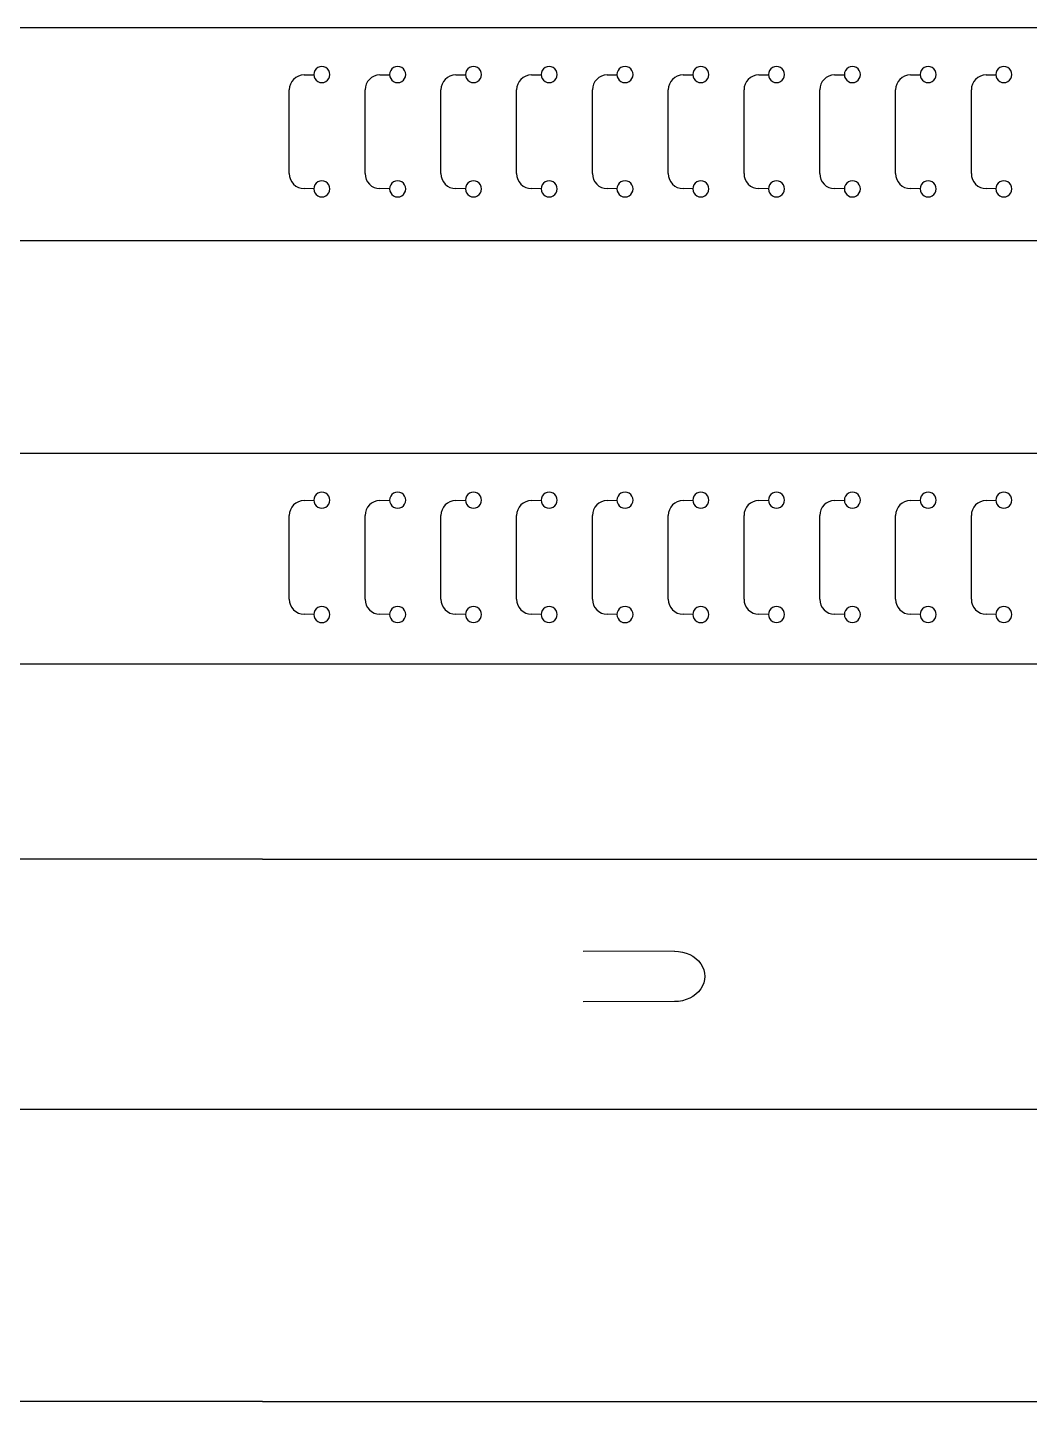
# Model space of a CAD drawing. Extents: x 8 to 984, y 25 to 710.
# Drawn here: x 591.7 to 691.6, y 25.1 to 162 of the extents above; entities that cross this region are included whole.
import ezdxf

# ---------------------------------------------------------------- set-up
doc = ezdxf.new("R2010")
doc.units = 0
doc.layers.add('Layer_1', color=7, linetype='CONTINUOUS')

msp = doc.modelspace()

# ---------------------------------------------------------------- linework, layer by layer
at = {"layer": 'Layer_1', "color": 7}
for p, q in [((401.683987, 162.047143), (756.970456, 162.047143)), ((414.383987, 140.816262), (756.970456, 140.816262)), ((401.683987, 119.616258), (756.970456, 119.616258)), ((401.742725, 98.619586), (744.329194, 98.619586)), ((615.088853, 79.144136), (427.140751, 79.144136)), ((615.088853, 79.144136), (779.798574, 79.144136)), ((489.836021, 54.199801), (740.022253, 54.199801)), ((615.088853, 25.062456), (518.286892, 25.062456)), ((615.088853, 25.062456), (779.798574, 25.062456))]:
    msp.add_line(p, q, dxfattribs=at)
at = {"layer": 'Layer_1', "color": 1}
for p, q in [((619.243428, 157.322399), (620.215824, 157.337745)), ((620.215718, 157.350471), (620.215718, 157.350471)), ((626.800404, 157.322399), (627.7728, 157.337745)), ((627.772695, 157.350471), (627.772695, 157.350471)), ((634.35738, 157.322399), (635.329777, 157.337745)), ((635.329671, 157.350471), (635.329671, 157.350471)), ((641.914356, 157.322399), (642.886753, 157.337745)), ((642.886647, 157.350471), (642.886647, 157.350471)), ((649.471359, 157.322399), (650.443729, 157.337745)), ((650.44365, 157.350471), (650.44365, 157.350471)), ((657.028335, 157.322399), (658.000732, 157.337745)), ((658.000626, 157.350471), (658.000626, 157.350471)), ((664.585311, 157.322399), (665.557708, 157.337745)), ((665.557602, 157.350471), (665.557602, 157.350471)), ((672.142288, 157.322399), (673.114684, 157.337745)), ((673.114579, 157.350471), (673.114579, 157.350471)), ((679.699264, 157.322399), (680.671661, 157.337745)), ((680.671555, 157.350471), (680.671555, 157.350471)), ((687.25624, 157.322399), (688.228637, 157.337745)), ((688.228531, 157.350471), (688.228531, 157.350471)), ((617.767185, 147.478364), (617.767185, 155.822582)), ((625.324161, 147.478364), (625.324161, 155.822582)), ((632.881137, 147.478364), (632.881137, 155.822582)), ((640.43814, 147.478364), (640.43814, 155.822582)), ((647.995116, 147.478364), (647.995116, 155.822582)), ((655.552093, 147.478364), (655.552093, 155.822582)), ((663.109069, 147.478364), (663.109069, 155.822582)), ((670.666045, 147.478364), (670.666045, 155.822582)), ((678.223048, 147.478364), (678.223048, 155.822582)), ((685.780024, 147.478364), (685.780024, 155.822582)), ((620.215824, 145.963149), (619.243428, 145.978494)), ((620.215718, 145.950475), (620.215718, 145.950475)), ((627.7728, 145.963149), (626.800404, 145.978494)), ((627.772695, 145.950475), (627.772695, 145.950475)), ((635.329777, 145.963149), (634.35738, 145.978494)), ((635.329671, 145.950475), (635.329671, 145.950475)), ((642.886753, 145.963149), (641.914356, 145.978494)), ((642.886647, 145.950475), (642.886647, 145.950475)), ((650.443729, 145.963149), (649.471359, 145.978494)), ((650.44365, 145.950475), (650.44365, 145.950475)), ((658.000732, 145.963149), (657.028335, 145.978494)), ((658.000626, 145.950475), (658.000626, 145.950475)), ((665.557708, 145.963149), (664.585311, 145.978494)), ((665.557602, 145.950475), (665.557602, 145.950475)), ((673.114684, 145.963149), (672.142288, 145.978494)), ((673.114579, 145.950475), (673.114579, 145.950475)), ((680.671661, 145.963149), (679.699264, 145.978494)), ((680.671555, 145.950475), (680.671555, 145.950475)), ((688.228637, 145.963149), (687.25624, 145.978494)), ((688.228531, 145.950475), (688.228531, 145.950475)), ((619.243428, 114.891514), (620.215824, 114.90686)), ((620.215718, 114.919586), (620.215718, 114.919586)), ((626.800404, 114.891514), (627.7728, 114.90686)), ((627.772695, 114.919586), (627.772695, 114.919586)), ((634.35738, 114.891514), (635.329777, 114.90686)), ((635.329671, 114.919586), (635.329671, 114.919586)), ((641.914356, 114.891514), (642.886753, 114.90686)), ((642.886647, 114.919586), (642.886647, 114.919586)), ((649.471359, 114.891514), (650.443729, 114.90686)), ((650.44365, 114.919586), (650.44365, 114.919586)), ((657.028335, 114.891514), (658.000732, 114.90686)), ((658.000626, 114.919586), (658.000626, 114.919586)), ((664.585311, 114.891514), (665.557708, 114.90686)), ((665.557602, 114.919586), (665.557602, 114.919586)), ((672.142288, 114.891514), (673.114684, 114.90686)), ((673.114579, 114.919586), (673.114579, 114.919586)), ((679.699264, 114.891514), (680.671661, 114.90686)), ((680.671555, 114.919586), (680.671555, 114.919586)), ((687.25624, 114.891514), (688.228637, 114.90686)), ((688.228531, 114.919586), (688.228531, 114.919586)), ((617.767185, 105.047479), (617.767185, 113.391697)), ((625.324161, 105.047479), (625.324161, 113.391697)), ((632.881137, 105.047479), (632.881137, 113.391697)), ((640.43814, 105.047479), (640.43814, 113.391697)), ((647.995116, 105.047479), (647.995116, 113.391697)), ((655.552093, 105.047479), (655.552093, 113.391697)), ((663.109069, 105.047479), (663.109069, 113.391697)), ((670.666045, 105.047479), (670.666045, 113.391697)), ((678.223048, 105.047479), (678.223048, 113.391697)), ((685.780024, 105.047479), (685.780024, 113.391697)), ((620.215824, 103.532263), (619.243428, 103.547609)), ((620.215718, 103.51959), (620.215718, 103.51959)), ((627.7728, 103.532263), (626.800404, 103.547609)), ((627.772695, 103.51959), (627.772695, 103.51959)), ((635.329777, 103.532263), (634.35738, 103.547609)), ((635.329671, 103.51959), (635.329671, 103.51959)), ((642.886753, 103.532263), (641.914356, 103.547609)), ((642.886647, 103.51959), (642.886647, 103.51959)), ((650.443729, 103.532263), (649.471359, 103.547609)), ((650.44365, 103.51959), (650.44365, 103.51959)), ((658.000732, 103.532263), (657.028335, 103.547609)), ((658.000626, 103.51959), (658.000626, 103.51959)), ((665.557708, 103.532263), (664.585311, 103.547609)), ((665.557602, 103.51959), (665.557602, 103.51959)), ((673.114684, 103.532263), (672.142288, 103.547609)), ((673.114579, 103.51959), (673.114579, 103.51959)), ((680.671661, 103.532263), (679.699264, 103.547609)), ((680.671555, 103.51959), (680.671555, 103.51959)), ((688.228637, 103.532263), (687.25624, 103.547609)), ((688.228531, 103.51959), (688.228531, 103.51959)), ((656.190479, 69.963465), (647.065778, 69.916713)), ((656.190109, 64.933762), (647.064772, 64.910214))]:
    msp.add_line(p, q, dxfattribs=at)
for points in [[(620.614763, 158.046008), (620.366769, 157.902366), (620.214554, 157.637041), (620.215718, 157.350471)], [(621.416636, 158.046008), (621.168642, 158.189624), (620.862757, 158.189624), (620.614763, 158.046008)], [(621.815707, 157.350471), (621.815707, 157.637041), (621.66463, 157.902366), (621.416636, 158.046008)], [(628.171792, 158.045823), (627.923825, 157.902233), (627.771583, 157.636989), (627.772695, 157.350471)], [(628.973559, 158.045823), (628.725591, 158.189412), (628.41976, 158.189412), (628.171792, 158.045823)], [(629.372683, 157.350471), (629.372683, 157.636989), (629.221526, 157.902233), (628.973559, 158.045823)], [(635.729668, 158.043283), (635.48215, 157.900381), (635.329671, 157.636274), (635.329671, 157.350471)], [(636.529662, 158.043283), (636.282144, 158.186211), (635.977186, 158.186211), (635.729668, 158.043283)], [(636.929686, 157.350471), (636.929686, 157.636274), (636.777206, 157.900381), (636.529662, 158.043283)], [(643.286644, 158.043283), (643.039126, 157.900381), (642.886647, 157.636274), (642.886647, 157.350471)], [(644.086665, 158.043283), (643.839121, 158.186211), (643.534162, 158.186211), (643.286644, 158.043283)], [(644.486662, 157.350471), (644.486662, 157.636274), (644.334182, 157.900381), (644.086665, 158.043283)], [(650.842694, 158.046008), (650.5947, 157.902366), (650.442486, 157.637041), (650.44365, 157.350471)], [(651.644594, 158.046008), (651.396573, 158.189624), (651.090688, 158.189624), (650.842694, 158.046008)], [(652.043638, 157.350471), (652.043638, 157.637041), (651.892587, 157.902366), (651.644594, 158.046008)], [(658.399671, 158.046008), (658.151677, 157.902366), (657.999462, 157.637041), (658.000626, 157.350471)], [(659.20157, 158.046008), (658.953549, 158.189624), (658.647691, 158.189624), (658.399671, 158.046008)], [(659.600614, 157.350471), (659.600614, 157.637041), (659.449564, 157.902366), (659.20157, 158.046008)], [(665.956726, 158.045823), (665.708759, 157.902233), (665.556518, 157.636989), (665.557602, 157.350471)], [(666.758467, 158.045823), (666.510499, 158.189412), (666.204694, 158.189412), (665.956726, 158.045823)], [(667.157591, 157.350471), (667.157591, 157.636989), (667.006434, 157.902233), (666.758467, 158.045823)], [(673.514576, 158.043283), (673.267058, 157.900381), (673.114579, 157.636274), (673.114579, 157.350471)], [(674.314596, 158.043283), (674.067052, 158.186211), (673.762093, 158.186211), (673.514576, 158.043283)], [(674.714593, 157.350471), (674.714593, 157.636274), (674.562114, 157.900381), (674.314596, 158.043283)], [(681.071552, 158.043283), (680.824034, 157.900381), (680.671555, 157.636274), (680.671555, 157.350471)], [(681.871572, 158.043283), (681.624055, 158.186211), (681.31907, 158.186211), (681.071552, 158.043283)], [(682.27157, 157.350471), (682.27157, 157.636274), (682.11909, 157.900381), (681.871572, 158.043283)], [(688.628528, 158.043283), (688.38101, 157.900381), (688.228531, 157.636274), (688.228531, 157.350471)], [(689.428549, 158.043283), (689.181005, 158.186211), (688.876046, 158.186211), (688.628528, 158.043283)], [(689.828546, 157.350471), (689.828546, 157.636274), (689.676066, 157.900381), (689.428549, 158.043283)], [(619.243428, 157.322399), (618.424357, 157.309434), (617.767185, 156.641732), (617.767185, 155.822582)], [(620.215718, 157.350471), (620.215718, 157.063875), (620.366769, 156.79855), (620.614763, 156.654935)], [(620.614763, 156.654935), (620.862757, 156.511292), (621.168642, 156.511292), (621.416636, 156.654935)], [(621.416636, 156.654935), (621.66463, 156.79855), (621.816871, 157.063875), (621.815707, 157.350471)], [(626.800404, 157.322399), (625.981333, 157.309434), (625.324161, 156.641732), (625.324161, 155.822582)], [(627.772695, 157.350471), (627.772695, 157.063928), (627.923825, 156.798683), (628.171792, 156.655093)], [(628.171792, 156.655093), (628.41976, 156.511504), (628.725591, 156.511504), (628.973559, 156.655093)], [(628.973559, 156.655093), (629.221526, 156.798683), (629.373768, 157.063928), (629.372683, 157.350471)], [(634.35738, 157.322399), (633.538309, 157.309434), (632.881137, 156.641732), (632.881137, 155.822582)], [(635.329671, 157.350471), (635.329671, 157.064642), (635.48215, 156.800535), (635.729668, 156.657633)], [(635.729668, 156.657633), (635.977186, 156.514732), (636.282144, 156.514732), (636.529662, 156.657633)], [(636.529662, 156.657633), (636.777206, 156.800535), (636.929686, 157.064642), (636.929686, 157.350471)], [(641.914356, 157.322399), (641.095286, 157.309434), (640.43814, 156.641732), (640.43814, 155.822582)], [(642.886647, 157.350471), (642.886647, 157.064642), (643.039126, 156.800535), (643.286644, 156.657633)], [(643.286644, 156.657633), (643.534162, 156.514732), (643.839121, 156.514732), (644.086665, 156.657633)], [(644.086665, 156.657633), (644.334182, 156.800535), (644.486662, 157.064642), (644.486662, 157.350471)], [(649.471359, 157.322399), (648.652288, 157.309434), (647.995116, 156.641732), (647.995116, 155.822582)], [(650.44365, 157.350471), (650.44365, 157.063875), (650.5947, 156.79855), (650.842694, 156.654935)], [(650.842694, 156.654935), (651.090688, 156.511292), (651.396573, 156.511292), (651.644594, 156.654935)], [(651.644594, 156.654935), (651.892587, 156.79855), (652.044802, 157.063875), (652.043638, 157.350471)], [(657.028335, 157.322399), (656.209265, 157.309434), (655.552093, 156.641732), (655.552093, 155.822582)], [(658.000626, 157.350471), (658.000626, 157.063875), (658.151677, 156.79855), (658.399671, 156.654935)], [(658.399671, 156.654935), (658.647691, 156.511292), (658.953549, 156.511292), (659.20157, 156.654935)], [(659.20157, 156.654935), (659.449564, 156.79855), (659.601779, 157.063875), (659.600614, 157.350471)], [(664.585311, 157.322399), (663.766241, 157.309434), (663.109069, 156.641732), (663.109069, 155.822582)], [(665.557602, 157.350471), (665.557602, 157.063928), (665.708759, 156.798683), (665.956726, 156.655093)], [(665.956726, 156.655093), (666.204694, 156.511504), (666.510499, 156.511504), (666.758467, 156.655093)], [(666.758467, 156.655093), (667.006434, 156.798683), (667.158675, 157.063928), (667.157591, 157.350471)], [(672.142288, 157.322399), (671.323217, 157.309434), (670.666045, 156.641732), (670.666045, 155.822582)], [(673.114579, 157.350471), (673.114579, 157.064642), (673.267058, 156.800535), (673.514576, 156.657633)], [(673.514576, 156.657633), (673.762093, 156.514732), (674.067052, 156.514732), (674.314596, 156.657633)], [(674.314596, 156.657633), (674.562114, 156.800535), (674.714593, 157.064642), (674.714593, 157.350471)], [(679.699264, 157.322399), (678.88022, 157.309434), (678.223048, 156.641732), (678.223048, 155.822582)], [(680.671555, 157.350471), (680.671555, 157.064642), (680.824034, 156.800535), (681.071552, 156.657633)], [(681.071552, 156.657633), (681.31907, 156.514732), (681.624055, 156.514732), (681.871573, 156.657633)], [(681.871572, 156.657633), (682.11909, 156.800535), (682.27157, 157.064642), (682.27157, 157.350471)], [(687.25624, 157.322399), (686.437196, 157.309434), (685.780024, 156.641732), (685.780024, 155.822582)], [(688.228531, 157.350471), (688.228531, 157.064642), (688.38101, 156.800535), (688.628528, 156.657633)], [(688.628528, 156.657633), (688.876046, 156.514732), (689.181005, 156.514732), (689.428549, 156.657633)], [(689.428549, 156.657633), (689.676066, 156.800535), (689.828546, 157.064642), (689.828546, 157.350471)], [(617.767185, 147.478364), (617.767185, 146.659188), (618.424357, 145.991512), (619.243428, 145.978547)], [(620.614763, 146.645985), (620.366769, 146.502369), (620.214554, 146.237045), (620.215718, 145.950475)], [(621.416636, 146.645985), (621.168642, 146.789628), (620.862757, 146.789628), (620.614763, 146.645985)], [(621.815707, 145.950475), (621.815707, 146.237045), (621.66463, 146.502369), (621.416636, 146.645985)], [(625.324161, 147.478364), (625.324161, 146.659188), (625.981333, 145.991512), (626.800404, 145.978547)], [(628.171792, 146.645826), (627.923825, 146.502237), (627.771583, 146.236992), (627.772695, 145.950475)], [(628.973559, 146.645826), (628.725591, 146.789416), (628.41976, 146.789416), (628.171792, 146.645826)], [(629.372683, 145.950475), (629.372683, 146.236992), (629.221526, 146.502237), (628.973559, 146.645826)], [(632.881137, 147.478364), (632.881137, 146.659188), (633.538309, 145.991512), (634.35738, 145.978547)], [(635.729668, 146.643286), (635.48215, 146.500385), (635.329671, 146.236278), (635.329671, 145.950475)], [(636.529662, 146.643286), (636.282144, 146.786214), (635.977186, 146.786214), (635.729668, 146.643286)], [(636.929686, 145.950475), (636.929686, 146.236278), (636.777206, 146.500385), (636.529662, 146.643286)], [(640.43814, 147.478364), (640.43814, 146.659188), (641.095286, 145.991538), (641.914356, 145.978547)], [(643.286644, 146.643286), (643.039126, 146.500385), (642.886647, 146.236278), (642.886647, 145.950475)], [(644.086665, 146.643286), (643.839121, 146.786214), (643.534162, 146.786214), (643.286644, 146.643286)], [(644.486662, 145.950475), (644.486662, 146.236278), (644.334182, 146.500385), (644.086665, 146.643286)], [(647.995116, 147.478364), (647.995116, 146.659188), (648.652288, 145.991512), (649.471359, 145.978547)], [(650.842694, 146.645985), (650.5947, 146.502369), (650.442486, 146.237045), (650.44365, 145.950475)], [(651.644594, 146.645985), (651.396573, 146.789628), (651.090688, 146.789628), (650.842694, 146.645985)], [(652.043638, 145.950475), (652.043638, 146.237045), (651.892587, 146.502369), (651.644594, 146.645985)], [(655.552093, 147.478364), (655.552093, 146.659188), (656.209265, 145.991512), (657.028335, 145.978547)], [(658.399671, 146.645985), (658.151677, 146.502369), (657.999462, 146.237045), (658.000626, 145.950475)], [(659.20157, 146.645985), (658.953549, 146.789628), (658.647691, 146.789628), (658.399671, 146.645985)], [(659.600614, 145.950475), (659.600614, 146.237045), (659.449564, 146.502369), (659.20157, 146.645985)], [(663.109069, 147.478364), (663.109069, 146.659188), (663.766241, 145.991512), (664.585311, 145.978547)], [(665.956726, 146.645826), (665.708759, 146.502237), (665.556518, 146.236992), (665.557602, 145.950475)], [(666.758467, 146.645826), (666.510499, 146.789416), (666.204694, 146.789416), (665.956726, 146.645826)], [(667.157591, 145.950475), (667.157591, 146.236992), (667.006434, 146.502237), (666.758467, 146.645826)], [(670.666045, 147.478364), (670.666045, 146.659188), (671.323217, 145.991512), (672.142288, 145.978547)], [(673.514576, 146.643286), (673.267058, 146.500385), (673.114579, 146.236278), (673.114579, 145.950475)], [(674.314596, 146.643286), (674.067052, 146.786214), (673.762093, 146.786214), (673.514576, 146.643286)], [(674.714593, 145.950475), (674.714593, 146.236278), (674.562114, 146.500385), (674.314596, 146.643286)], [(678.223048, 147.478364), (678.223048, 146.659188), (678.88022, 145.991538), (679.699264, 145.978547)], [(681.071552, 146.643286), (680.824034, 146.500385), (680.671555, 146.236278), (680.671555, 145.950475)], [(681.871572, 146.643286), (681.624055, 146.786214), (681.31907, 146.786214), (681.071552, 146.643286)], [(682.27157, 145.950475), (682.27157, 146.236278), (682.11909, 146.500385), (681.871572, 146.643286)], [(685.780024, 147.478364), (685.780024, 146.659188), (686.437196, 145.991538), (687.25624, 145.978547)], [(688.628528, 146.643286), (688.38101, 146.500385), (688.228531, 146.236278), (688.228531, 145.950475)], [(689.428549, 146.643286), (689.181005, 146.786214), (688.876046, 146.786214), (688.628528, 146.643286)], [(689.828546, 145.950475), (689.828546, 146.236278), (689.676066, 146.500385), (689.428549, 146.643286)], [(620.215718, 145.950475), (620.215718, 145.663878), (620.366769, 145.398554), (620.614763, 145.254938)], [(620.614763, 145.254938), (620.862757, 145.111296), (621.168642, 145.111296), (621.416636, 145.254938)], [(621.416636, 145.254938), (621.66463, 145.398554), (621.816871, 145.663878), (621.815707, 145.950475)], [(627.772695, 145.950475), (627.772695, 145.663931), (627.923825, 145.398686), (628.171792, 145.255097)], [(628.171792, 145.255097), (628.41976, 145.111508), (628.725591, 145.111508), (628.973559, 145.255097)], [(628.973559, 145.255097), (629.221526, 145.398686), (629.373768, 145.663931), (629.372683, 145.950475)], [(635.329671, 145.950475), (635.329671, 145.664646), (635.48215, 145.400539), (635.729668, 145.257637)], [(635.729668, 145.257637), (635.977186, 145.114736), (636.282144, 145.114736), (636.529662, 145.257637)], [(636.529662, 145.257637), (636.777206, 145.400539), (636.929686, 145.664646), (636.929686, 145.950475)], [(642.886647, 145.950475), (642.886647, 145.664646), (643.039126, 145.400539), (643.286644, 145.257637)], [(643.286644, 145.257637), (643.534162, 145.114736), (643.839121, 145.114736), (644.086665, 145.257637)], [(644.086665, 145.257637), (644.334182, 145.400539), (644.486662, 145.664646), (644.486662, 145.950475)], [(650.44365, 145.950475), (650.44365, 145.663878), (650.5947, 145.398554), (650.842694, 145.254938)], [(650.842694, 145.254938), (651.090688, 145.111296), (651.396573, 145.111296), (651.644594, 145.254938)], [(651.644594, 145.254938), (651.892587, 145.398554), (652.044802, 145.663878), (652.043638, 145.950475)], [(658.000626, 145.950475), (658.000626, 145.663878), (658.151677, 145.398554), (658.399671, 145.254938)], [(658.399671, 145.254938), (658.647691, 145.111296), (658.953549, 145.111296), (659.20157, 145.254938)], [(659.20157, 145.254938), (659.449564, 145.398554), (659.601779, 145.663878), (659.600614, 145.950475)], [(665.557602, 145.950475), (665.557602, 145.663931), (665.708759, 145.398686), (665.956726, 145.255097)], [(665.956726, 145.255097), (666.204694, 145.111508), (666.510499, 145.111508), (666.758467, 145.255097)], [(666.758467, 145.255097), (667.006434, 145.398686), (667.158675, 145.663931), (667.157591, 145.950475)], [(673.114579, 145.950475), (673.114579, 145.664646), (673.267058, 145.400539), (673.514576, 145.257637)], [(673.514576, 145.257637), (673.762093, 145.114736), (674.067052, 145.114736), (674.314596, 145.257637)], [(674.314596, 145.257637), (674.562114, 145.400539), (674.714593, 145.664646), (674.714593, 145.950475)], [(680.671555, 145.950475), (680.671555, 145.664646), (680.824034, 145.400539), (681.071552, 145.257637)], [(681.071552, 145.257637), (681.31907, 145.114736), (681.624055, 145.114736), (681.871573, 145.257637)], [(681.871572, 145.257637), (682.11909, 145.400539), (682.27157, 145.664646), (682.27157, 145.950475)], [(688.228531, 145.950475), (688.228531, 145.664646), (688.38101, 145.400539), (688.628528, 145.257637)], [(688.628528, 145.257637), (688.876046, 145.114736), (689.181005, 145.114736), (689.428549, 145.257637)], [(689.428549, 145.257637), (689.676066, 145.400539), (689.828546, 145.664646), (689.828546, 145.950475)], [(620.614763, 115.615123), (620.366769, 115.47148), (620.214554, 115.206156), (620.215718, 114.919586)], [(621.416636, 115.615123), (621.168642, 115.758739), (620.862757, 115.758739), (620.614763, 115.615123)], [(621.815707, 114.919586), (621.815707, 115.206156), (621.66463, 115.47148), (621.416636, 115.615123)], [(628.171792, 115.614938), (627.923825, 115.471348), (627.771583, 115.206103), (627.772695, 114.919586)], [(628.973559, 115.614938), (628.725591, 115.758527), (628.41976, 115.758527), (628.171792, 115.614938)], [(629.372683, 114.919586), (629.372683, 115.206103), (629.221526, 115.471348), (628.973559, 115.614938)], [(635.729668, 115.612398), (635.48215, 115.469496), (635.329671, 115.205389), (635.329671, 114.919586)], [(636.529662, 115.612398), (636.282144, 115.755325), (635.977186, 115.755325), (635.729668, 115.612398)], [(636.929686, 114.919586), (636.929686, 115.205389), (636.777206, 115.469496), (636.529662, 115.612398)], [(643.286644, 115.612398), (643.039126, 115.469496), (642.886647, 115.205389), (642.886647, 114.919586)], [(644.086665, 115.612398), (643.839121, 115.755325), (643.534162, 115.755325), (643.286644, 115.612398)], [(644.486662, 114.919586), (644.486662, 115.205389), (644.334182, 115.469496), (644.086665, 115.612398)], [(650.842694, 115.615123), (650.5947, 115.47148), (650.442486, 115.206156), (650.44365, 114.919586)], [(651.644594, 115.615123), (651.396573, 115.758739), (651.090688, 115.758739), (650.842694, 115.615123)], [(652.043638, 114.919586), (652.043638, 115.206156), (651.892587, 115.47148), (651.644594, 115.615123)], [(658.399671, 115.615123), (658.151677, 115.47148), (657.999462, 115.206156), (658.000626, 114.919586)], [(659.20157, 115.615123), (658.953549, 115.758739), (658.647691, 115.758739), (658.399671, 115.615123)], [(659.600614, 114.919586), (659.600614, 115.206156), (659.449564, 115.47148), (659.20157, 115.615123)], [(665.956726, 115.614938), (665.708759, 115.471348), (665.556518, 115.206103), (665.557602, 114.919586)], [(666.758467, 115.614938), (666.510499, 115.758527), (666.204694, 115.758527), (665.956726, 115.614938)], [(667.157591, 114.919586), (667.157591, 115.206103), (667.006434, 115.471348), (666.758467, 115.614938)], [(673.514576, 115.612398), (673.267058, 115.469496), (673.114579, 115.205389), (673.114579, 114.919586)], [(674.314596, 115.612398), (674.067052, 115.755325), (673.762093, 115.755325), (673.514576, 115.612398)], [(674.714593, 114.919586), (674.714593, 115.205389), (674.562114, 115.469496), (674.314596, 115.612398)], [(681.071552, 115.612398), (680.824034, 115.469496), (680.671555, 115.205389), (680.671555, 114.919586)], [(681.871572, 115.612398), (681.624055, 115.755325), (681.31907, 115.755325), (681.071552, 115.612398)], [(682.27157, 114.919586), (682.27157, 115.205389), (682.11909, 115.469496), (681.871572, 115.612398)], [(688.628528, 115.612398), (688.38101, 115.469496), (688.228531, 115.205389), (688.228531, 114.919586)], [(689.428549, 115.612398), (689.181005, 115.755325), (688.876046, 115.755325), (688.628528, 115.612398)], [(689.828546, 114.919586), (689.828546, 115.205389), (689.676066, 115.469496), (689.428549, 115.612398)], [(619.243428, 114.891514), (618.424357, 114.878549), (617.767185, 114.210847), (617.767185, 113.391697)], [(620.215718, 114.919586), (620.215718, 114.632989), (620.366769, 114.367665), (620.614763, 114.224049)], [(620.614763, 114.224049), (620.862757, 114.080407), (621.168642, 114.080407), (621.416636, 114.224049)], [(621.416636, 114.224049), (621.66463, 114.367665), (621.816871, 114.632989), (621.815707, 114.919586)], [(626.800404, 114.891514), (625.981333, 114.878549), (625.324161, 114.210847), (625.324161, 113.391697)], [(627.772695, 114.919586), (627.772695, 114.633042), (627.923825, 114.367798), (628.171792, 114.224208)], [(628.171792, 114.224208), (628.41976, 114.080619), (628.725591, 114.080619), (628.973559, 114.224208)], [(628.973559, 114.224208), (629.221526, 114.367798), (629.373768, 114.633042), (629.372683, 114.919586)], [(634.35738, 114.891514), (633.538309, 114.878549), (632.881137, 114.210847), (632.881137, 113.391697)], [(635.329671, 114.919586), (635.329671, 114.633757), (635.48215, 114.36965), (635.729668, 114.226748)], [(635.729668, 114.226748), (635.977186, 114.083847), (636.282144, 114.083847), (636.529662, 114.226748)], [(636.529662, 114.226748), (636.777206, 114.36965), (636.929686, 114.633757), (636.929686, 114.919586)], [(641.914356, 114.891514), (641.095286, 114.878549), (640.43814, 114.210847), (640.43814, 113.391697)], [(642.886647, 114.919586), (642.886647, 114.633757), (643.039126, 114.36965), (643.286644, 114.226748)], [(643.286644, 114.226748), (643.534162, 114.083847), (643.839121, 114.083847), (644.086665, 114.226748)], [(644.086665, 114.226748), (644.334182, 114.36965), (644.486662, 114.633757), (644.486662, 114.919586)], [(649.471359, 114.891514), (648.652288, 114.878549), (647.995116, 114.210847), (647.995116, 113.391697)], [(650.44365, 114.919586), (650.44365, 114.632989), (650.5947, 114.367665), (650.842694, 114.224049)], [(650.842694, 114.224049), (651.090688, 114.080407), (651.396573, 114.080407), (651.644594, 114.224049)], [(651.644594, 114.224049), (651.892587, 114.367665), (652.044802, 114.632989), (652.043638, 114.919586)], [(657.028335, 114.891514), (656.209265, 114.878549), (655.552093, 114.210847), (655.552093, 113.391697)], [(658.000626, 114.919586), (658.000626, 114.632989), (658.151677, 114.367665), (658.399671, 114.224049)], [(658.399671, 114.224049), (658.647691, 114.080407), (658.953549, 114.080407), (659.20157, 114.224049)], [(659.20157, 114.224049), (659.449564, 114.367665), (659.601779, 114.632989), (659.600614, 114.919586)], [(664.585311, 114.891514), (663.766241, 114.878549), (663.109069, 114.210847), (663.109069, 113.391697)], [(665.557602, 114.919586), (665.557602, 114.633042), (665.708759, 114.367798), (665.956726, 114.224208)], [(665.956726, 114.224208), (666.204694, 114.080619), (666.510499, 114.080619), (666.758467, 114.224208)], [(666.758467, 114.224208), (667.006434, 114.367798), (667.158675, 114.633042), (667.157591, 114.919586)], [(672.142288, 114.891514), (671.323217, 114.878549), (670.666045, 114.210847), (670.666045, 113.391697)], [(673.114579, 114.919586), (673.114579, 114.633757), (673.267058, 114.36965), (673.514576, 114.226748)], [(673.514576, 114.226748), (673.762093, 114.083847), (674.067052, 114.083847), (674.314596, 114.226748)], [(674.314596, 114.226748), (674.562114, 114.36965), (674.714593, 114.633757), (674.714593, 114.919586)], [(679.699264, 114.891514), (678.88022, 114.878549), (678.223048, 114.210847), (678.223048, 113.391697)], [(680.671555, 114.919586), (680.671555, 114.633757), (680.824034, 114.36965), (681.071552, 114.226748)], [(681.071552, 114.226748), (681.31907, 114.083847), (681.624055, 114.083847), (681.871573, 114.226748)], [(681.871572, 114.226748), (682.11909, 114.36965), (682.27157, 114.633757), (682.27157, 114.919586)], [(687.25624, 114.891514), (686.437196, 114.878549), (685.780024, 114.210847), (685.780024, 113.391697)], [(688.228531, 114.919586), (688.228531, 114.633757), (688.38101, 114.36965), (688.628528, 114.226748)], [(688.628528, 114.226748), (688.876046, 114.083847), (689.181005, 114.083847), (689.428549, 114.226748)], [(689.428549, 114.226748), (689.676066, 114.36965), (689.828546, 114.633757), (689.828546, 114.919586)], [(617.767185, 105.047479), (617.767185, 104.228303), (618.424357, 103.560627), (619.243428, 103.547662)], [(620.614763, 104.2151), (620.366769, 104.071484), (620.214554, 103.80616), (620.215718, 103.51959)], [(621.416636, 104.2151), (621.168642, 104.358742), (620.862757, 104.358742), (620.614763, 104.2151)], [(621.815707, 103.51959), (621.815707, 103.80616), (621.66463, 104.071484), (621.416636, 104.2151)], [(625.324161, 105.047479), (625.324161, 104.228303), (625.981333, 103.560627), (626.800404, 103.547662)], [(628.171792, 104.214941), (627.923825, 104.071352), (627.771583, 103.806107), (627.772695, 103.51959)], [(628.973559, 104.214941), (628.725591, 104.358531), (628.41976, 104.358531), (628.171792, 104.214941)], [(629.372683, 103.51959), (629.372683, 103.806107), (629.221526, 104.071352), (628.973559, 104.214941)], [(632.881137, 105.047479), (632.881137, 104.228303), (633.538309, 103.560627), (634.35738, 103.547662)], [(635.729668, 104.212401), (635.48215, 104.0695), (635.329671, 103.805393), (635.329671, 103.51959)], [(636.529662, 104.212401), (636.282144, 104.355329), (635.977186, 104.355329), (635.729668, 104.212401)], [(636.929686, 103.51959), (636.929686, 103.805393), (636.777206, 104.0695), (636.529662, 104.212401)], [(640.43814, 105.047479), (640.43814, 104.228303), (641.095286, 103.560653), (641.914356, 103.547662)], [(643.286644, 104.212401), (643.039126, 104.0695), (642.886647, 103.805393), (642.886647, 103.51959)], [(644.086665, 104.212401), (643.839121, 104.355329), (643.534162, 104.355329), (643.286644, 104.212401)], [(644.486662, 103.51959), (644.486662, 103.805393), (644.334182, 104.0695), (644.086665, 104.212401)], [(647.995116, 105.047479), (647.995116, 104.228303), (648.652288, 103.560627), (649.471359, 103.547662)], [(650.842694, 104.2151), (650.5947, 104.071484), (650.442486, 103.80616), (650.44365, 103.51959)], [(651.644594, 104.2151), (651.396573, 104.358742), (651.090688, 104.358742), (650.842694, 104.2151)], [(652.043638, 103.51959), (652.043638, 103.80616), (651.892587, 104.071484), (651.644594, 104.2151)], [(655.552093, 105.047479), (655.552093, 104.228303), (656.209265, 103.560627), (657.028335, 103.547662)], [(658.399671, 104.2151), (658.151677, 104.071484), (657.999462, 103.80616), (658.000626, 103.51959)], [(659.20157, 104.2151), (658.953549, 104.358742), (658.647691, 104.358742), (658.399671, 104.2151)], [(659.600614, 103.51959), (659.600614, 103.80616), (659.449564, 104.071484), (659.20157, 104.2151)], [(663.109069, 105.047479), (663.109069, 104.228303), (663.766241, 103.560627), (664.585311, 103.547662)], [(665.956726, 104.214941), (665.708759, 104.071352), (665.556518, 103.806107), (665.557602, 103.51959)], [(666.758467, 104.214941), (666.510499, 104.358531), (666.204694, 104.358531), (665.956726, 104.214941)], [(667.157591, 103.51959), (667.157591, 103.806107), (667.006434, 104.071352), (666.758467, 104.214941)], [(670.666045, 105.047479), (670.666045, 104.228303), (671.323217, 103.560627), (672.142288, 103.547662)], [(673.514576, 104.212401), (673.267058, 104.0695), (673.114579, 103.805393), (673.114579, 103.51959)], [(674.314596, 104.212401), (674.067052, 104.355329), (673.762093, 104.355329), (673.514576, 104.212401)], [(674.714593, 103.51959), (674.714593, 103.805393), (674.562114, 104.0695), (674.314596, 104.212401)], [(678.223048, 105.047479), (678.223048, 104.228303), (678.88022, 103.560653), (679.699264, 103.547662)], [(681.071552, 104.212401), (680.824034, 104.0695), (680.671555, 103.805393), (680.671555, 103.51959)], [(681.871572, 104.212401), (681.624055, 104.355329), (681.31907, 104.355329), (681.071552, 104.212401)], [(682.27157, 103.51959), (682.27157, 103.805393), (682.11909, 104.0695), (681.871572, 104.212401)], [(685.780024, 105.047479), (685.780024, 104.228303), (686.437196, 103.560653), (687.25624, 103.547662)], [(688.628528, 104.212401), (688.38101, 104.0695), (688.228531, 103.805393), (688.228531, 103.51959)], [(689.428549, 104.212401), (689.181005, 104.355329), (688.876046, 104.355329), (688.628528, 104.212401)], [(689.828546, 103.51959), (689.828546, 103.805393), (689.676066, 104.0695), (689.428549, 104.212401)], [(620.215718, 103.51959), (620.215718, 103.232993), (620.366769, 102.967669), (620.614763, 102.824053)], [(620.614763, 102.824053), (620.862757, 102.680411), (621.168642, 102.680411), (621.416636, 102.824053)], [(621.416636, 102.824053), (621.66463, 102.967669), (621.816871, 103.232993), (621.815707, 103.51959)], [(627.772695, 103.51959), (627.772695, 103.233046), (627.923825, 102.967801), (628.171792, 102.824212)], [(628.171792, 102.824212), (628.41976, 102.680623), (628.725591, 102.680623), (628.973559, 102.824212)], [(628.973559, 102.824212), (629.221526, 102.967801), (629.373768, 103.233046), (629.372683, 103.51959)], [(635.329671, 103.51959), (635.329671, 103.23376), (635.48215, 102.969653), (635.729668, 102.826752)], [(635.729668, 102.826752), (635.977186, 102.68385), (636.282144, 102.68385), (636.529662, 102.826752)], [(636.529662, 102.826752), (636.777206, 102.969653), (636.929686, 103.23376), (636.929686, 103.51959)], [(642.886647, 103.51959), (642.886647, 103.23376), (643.039126, 102.969653), (643.286644, 102.826752)], [(643.286644, 102.826752), (643.534162, 102.68385), (643.839121, 102.68385), (644.086665, 102.826752)], [(644.086665, 102.826752), (644.334182, 102.969653), (644.486662, 103.23376), (644.486662, 103.51959)], [(650.44365, 103.51959), (650.44365, 103.232993), (650.5947, 102.967669), (650.842694, 102.824053)], [(650.842694, 102.824053), (651.090688, 102.680411), (651.396573, 102.680411), (651.644594, 102.824053)], [(651.644594, 102.824053), (651.892587, 102.967669), (652.044802, 103.232993), (652.043638, 103.51959)], [(658.000626, 103.51959), (658.000626, 103.232993), (658.151677, 102.967669), (658.399671, 102.824053)], [(658.399671, 102.824053), (658.647691, 102.680411), (658.953549, 102.680411), (659.20157, 102.824053)], [(659.20157, 102.824053), (659.449564, 102.967669), (659.601779, 103.232993), (659.600614, 103.51959)], [(665.557602, 103.51959), (665.557602, 103.233046), (665.708759, 102.967801), (665.956726, 102.824212)], [(665.956726, 102.824212), (666.204694, 102.680623), (666.510499, 102.680623), (666.758467, 102.824212)], [(666.758467, 102.824212), (667.006434, 102.967801), (667.158675, 103.233046), (667.157591, 103.51959)], [(673.114579, 103.51959), (673.114579, 103.23376), (673.267058, 102.969653), (673.514576, 102.826752)], [(673.514576, 102.826752), (673.762093, 102.68385), (674.067052, 102.68385), (674.314596, 102.826752)], [(674.314596, 102.826752), (674.562114, 102.969653), (674.714593, 103.23376), (674.714593, 103.51959)], [(680.671555, 103.51959), (680.671555, 103.23376), (680.824034, 102.969653), (681.071552, 102.826752)], [(681.071552, 102.826752), (681.31907, 102.68385), (681.624055, 102.68385), (681.871573, 102.826752)], [(681.871572, 102.826752), (682.11909, 102.969653), (682.27157, 103.23376), (682.27157, 103.51959)], [(688.228531, 103.51959), (688.228531, 103.23376), (688.38101, 102.969653), (688.628528, 102.826752)], [(688.628528, 102.826752), (688.876046, 102.68385), (689.181005, 102.68385), (689.428549, 102.826752)], [(689.428549, 102.826752), (689.676066, 102.969653), (689.828546, 103.23376), (689.828546, 103.51959)], [(656.191802, 69.963465), (657.264714, 69.963465), (658.256081, 69.484119), (658.79255, 68.705979)], [(658.79255, 68.705979), (659.328967, 67.927866), (659.328967, 66.969175), (658.79255, 66.191035)], [(658.79255, 66.191035), (658.256081, 65.412922), (657.264661, 64.933762), (656.191749, 64.933762)]]:
    msp.add_open_spline(points, degree=3, dxfattribs=at)

doc.saveas('drawing.dxf')
